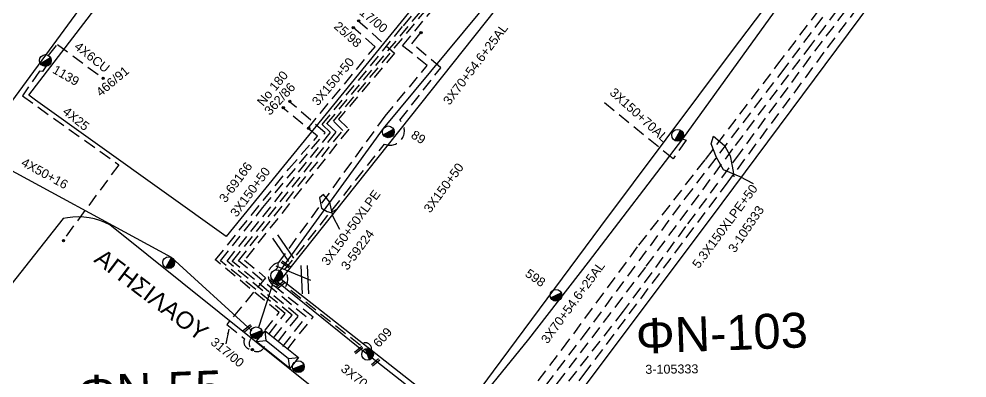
# Model space of a CAD drawing. Header units: millimetres. Extents: x 898 to 5598, y 789 to 3443.
# Drawn here: x 1073.8 to 1263.6, y 939 to 1010.9 of the extents above; entities that cross this region are included whole.
import ezdxf

# ---------------------------------------------------------------- set-up
doc = ezdxf.new("R2010")
doc.units = ezdxf.units.MM
doc.linetypes.add('DASHED', pattern=[19.05, 12.7, -6.35])
for name, color, linetype in [('Άγνωστα', 7, 'Continuous'), ('Γυμνά εναέρια ΧΤ και ΦΟΠ (3Φ)   4x50+16AL', 7, 'Continuous'), ('Επιγραφές - Σχήματα', 7, 'Continuous'), ('Καλώδια ΧΤ   3x150+50AL', 7, 'DASHED'), ('Καλώδια ΧΤ   3x150+50AL XLPE', 7, 'DASHED'), ('Καλώδια ΧΤ   3x150+50CU', 7, 'DASHED'), ('Καλώδια ΧΤ   3x150+70AL', 7, 'DASHED'), ('Καλώδια ΧΤ   3x150AL+50CU', 7, 'DASHED'), ('Καλώδια ΧΤ   4x6CU', 7, 'DASHED'), ('Μηχανική τομή', 7, 'Continuous'), ('Στύλος ΦΜ', 7, 'Continuous'), ('Στύλος ΦΜ @ 1', 7, 'Continuous'), ('Συνδέσεις', 7, 'Continuous'), ('Συνεστραμμένα ΧΤ   3x70+54.6+25 AL', 7, 'SYN_LINE'), ('Τομή', 7, 'Continuous'), ('Υποσταθμός εναέριος 2 στύλων', 7, 'Continuous'), ('Υποσταθμός πόλεως', 7, 'Continuous'), ('Υπόβαθρο ΔΕΗ', 7, 'Continuous'), ('Υπόγεια καλώδια Παροχών ΧΤ   4x25', 7, 'DASHED')]:
    doc.layers.add(name, color=color, linetype=linetype)
doc.styles.add('arial', font='arial.ttf')
doc.styles.get("Standard").update_dxf_attribs({"font": 'arial.ttf'})
doc.linetypes.add('SYN_LINE', pattern='A,0.5,-0.0001,["/\\/\\/\\/",Standard,S=0.1,R=0,X=0,Y=-0.05],-0.25', length=0.7501)
doc.dimstyles.new('ISO-25', dxfattribs={"dimtxt": 2.5, "dimasz": 2.5, "dimexe": 1.25, "dimexo": 0.625, "dimtad": 1, "dimtxsty": 'Standard', "dimcen": 2.5, "dimadec": 0, "dimazin": 0, "dimtfac": 1, "dimtmove": 0, "dimatfit": 3, "dimfxl": 1, "dimarcsym": 0})

# ---------------------------------------------------------------- blocks, each defined once
blk = doc.blocks.new('ΥΠΑΡΧΩΝ ΤΣΙΜΕΝΤΕΝΙΟΣ ΣΤΥΛΟΣ')
at = {"layer": 'Στύλος ΦΜ'}
blk.add_hatch(color=7, dxfattribs=at).paths.add_polyline_path([(-1.29, -2.28, 0.574793), (2.62, 0, 0.268822), (1.3, 2.27)])
at = {"layer": 'Στύλος ΦΜ', "color": 7}
blk.add_line((-1.29, -2.28), (1.3, 2.27), dxfattribs=at)
blk.add_circle((0, 0), 2.62, dxfattribs=at)
at = {"layer": 'Στύλος ΦΜ', "flags": 4}
for tag, p in [('ΑΡΙΘΜΟΣ', (-4.68, 8.05)), ('ΤΥΠΟΣ', (-4.91, 3.03))]:
    blk.add_attdef(tag, p, '', height=4, dxfattribs=at)
blk = doc.blocks.new('ΤΟΜΗ')
at = {"layer": 'Τομή', "ltscale": 40}
for p, q in [((-5.68, 0), (5.68, 0)), ((5.68, -2.33), (-5.68, -2.33))]:
    blk.add_line(p, q, dxfattribs=at)
blk = doc.blocks.new('ΜΗΧΑΝΙΚΗ ΤΟΜΗ')
at = {"layer": 'Μηχανική τομή', "ltscale": 40}
for p, q in [((-1.89, 0.78), (1.89, 0.78)), ((1.89, 0), (-1.89, 0))]:
    blk.add_line(p, q, dxfattribs=at)
blk = doc.blocks.new('ΥΠΟΣΤΑΘΜΟΣ ΕΝΑΕΡΙΟΣ ΕΠΙ 2 ΣΤΥΛΩΝ')
at = {"layer": 'Υποσταθμός εναέριος 2 στύλων', "linetype": 'Continuous'}
for points in [[(-11.97, -2.11, 0.574793), (-8.45, -0.07, 0.268822), (-9.64, 1.98)], [(9.68, -2.15, 0.574793), (13.19, -0.1, 0.268822), (12.01, 1.95)]]:
    blk.add_hatch(color=256, dxfattribs=at).paths.add_polyline_path(points)
for p, q in [((-11.97, -2.11), (-9.64, 1.98)), ((9.68, -2.15), (12.01, 1.95))]:
    blk.add_line(p, q, dxfattribs=at)
for centre in [(-10.81, -0.07), (10.84, -0.1)]:
    blk.add_circle(centre, 2.36, dxfattribs=at)
at = {"layer": 'Υποσταθμός πόλεως', "linetype": 'Continuous', "ltscale": 40}
blk.add_lwpolyline([(-8.57, 2.82), (8.57, 2.82), (8.57, -2.82), (-8.57, -2.82)], close=True, dxfattribs=at)
for points in [[(-5.75, 0), (-8.57, 2.82)], [(-8.57, -2.82), (-5.75, 0)], [(-5.75, 0), (5.75, 0)], [(5.75, 0), (8.57, 2.82)], [(8.57, -2.82), (5.75, 0)]]:
    blk.add_lwpolyline(points, dxfattribs=at)
at = {"layer": 'Υποσταθμός εναέριος 2 στύλων', "ltscale": 40, "flags": 1}
for tag, p in [('ΜΕΤΑΣΧΗΜΑΤΙΣΜΟΣ', (14.09, 2.51)), ('ΙΣΧΥΣ', (14.07, -0.28)), ('ΑΡΙΘΜΟΣ', (14.19, -3))]:
    blk.add_attdef(tag, p, '', height=1.8, dxfattribs=at)
blk = doc.blocks.new('_ΣΥΝΔΕΣΗ')
at = {"layer": 'Συνδέσεις', "linetype": 'SYN_LINE', "ltscale": 40}
blk.add_hatch(color=256, dxfattribs=at).paths.add_polyline_path([(0.5, -0.01, 1), (-0.5, -0.01, 1)])
at = {"layer": 'Συνδέσεις'}
blk.add_circle((0, -0.01), 0.5, dxfattribs=at)

msp = doc.modelspace()

# ---------------------------------------------------------------- linework, layer by layer
at = {"layer": 'Γυμνά εναέρια ΧΤ και ΦΟΠ (3Φ)   4x50+16AL', "color": 85, "ltscale": 40}
msp.add_lwpolyline([(1065.68, 985.4), (1088.69, 1016.75), (1113.47, 1049.43), (1143.32, 1088.67), (1168.64, 1119.35)], dxfattribs=at)
at = {"layer": 'Γυμνά εναέρια ΧΤ και ΦΟΠ (3Φ)   4x50+16AL', "color": 85}
msp.add_lwpolyline([(1120.39, 948.41), (1104.35, 963.12), (1066.13, 983.82)], dxfattribs=at)
at = {"layer": 'Επιγραφές - Σχήματα'}
for points in [[(1220.82, 977.88), (1218.18, 979.29), (1214.8, 980.7), (1213.39, 983.14), (1212.36, 985.87), (1212.83, 987.47), (1214.99, 985.59), (1216.12, 983.52), (1216.49, 981.74), (1216.77, 980.33), (1216.87, 979.29)], [(1138.01, 968.76), (1136.6, 971.39), (1136.03, 974.21), (1134.72, 975.72), (1133.97, 975.06), (1134.34, 972.99), (1135.47, 972.33), (1136.22, 972.15), (1137.44, 972.8)]]:
    msp.add_lwpolyline(points, dxfattribs=at)
at = {"layer": 'Καλώδια ΧΤ   3x150+50AL', "color": 151, "linetype": 'DASHED', "ltscale": 0.2}
msp.add_lwpolyline([(1220.86, 1078.34), (1231.68, 1069.9), (1256.39, 1051.61), (1252.68, 1046.62), (1260.38, 1040.91), (1253.02, 1030.73), (1232.16, 1003.33), (1218.15, 984.17), (1207.22, 969.31), (1194.73, 952.36), (1171.13, 922.04, 0.157205), (1171.68, 917.62), (1178.71, 910.74)], format="xyb", dxfattribs=at)
at = {"layer": 'Καλώδια ΧΤ   3x150+50AL', "color": 2, "linetype": 'DASHED', "ltscale": 0.2}
for points in [[(1131.68, 989.05), (1145.07, 1005.36), (1140.7, 1009.22)], [(1113.15, 962.62), (1113.13, 962.64), (1127.78, 980.88), (1133.58, 987.47), (1126.68, 993.08)], [(1123.05, 948.54), (1125.88, 952.07), (1113.14, 962.63)]]:
    msp.add_lwpolyline(points, dxfattribs=at)
at = {"layer": 'Καλώδια ΧΤ   3x150+50AL XLPE', "color": 7, "linetype": 'Continuous', "ltscale": 0.2}
msp.add_line((1125.22, 961.47), (1132.14, 958.59), dxfattribs=at)
at = {"layer": 'Καλώδια ΧΤ   3x150+50AL XLPE', "color": 6, "linetype": 'DASHED', "ltscale": 0.2}
msp.add_lwpolyline([(1222.38, 1075.2), (1222.48, 1075.12), (1235.07, 1065.79), (1254.82, 1051.48), (1251.16, 1046.47), (1258.68, 1040.79), (1246.71, 1024.94), (1232.4, 1005.85), (1216.63, 984.88), (1199.19, 961.22), (1182.58, 939.33), (1169.74, 922.62, 0.165334), (1169.81, 917.93), (1178.89, 909.11)], format="xyb", dxfattribs=at)
at = {"layer": 'Καλώδια ΧΤ   3x150+50AL XLPE', "color": 62, "linetype": 'DASHED', "ltscale": 0.2}
msp.add_lwpolyline([(1273.26, 1075.81, -0.326468), (1273.38, 1073.43), (1272.58, 1072.45), (1271.66, 1071.4), (1256.77, 1053.05), (1257.97, 1052.07), (1254.12, 1046.86), (1262.37, 1040.89), (1262.24, 1040.69), (1234.91, 1004.25), (1215.66, 978.26), (1187.4, 940.46), (1173.42, 921.66, 0.415055), (1173.12, 919.74), (1178.51, 915.15, -0.405239), (1181.03, 914.7), (1181.91, 915.74)], format="xyb", dxfattribs=at)
at = {"layer": 'Καλώδια ΧΤ   3x150+50AL XLPE', "color": 2, "linetype": 'DASHED', "ltscale": 0.2}
msp.add_lwpolyline([(1167.67, 922.35), (1186.59, 947.11), (1207.17, 974.96), (1226.34, 1000.08), (1254.05, 1037.1), (1256.45, 1040.31), (1250.78, 1044.55)], dxfattribs=at)
at = {"layer": 'Καλώδια ΧΤ   3x150+50AL XLPE', "color": 30, "linetype": 'DASHED', "ltscale": 0.2}
for points in [[(1166.21, 923.25), (1182.57, 944.79), (1197.89, 965.61), (1211.18, 982.75), (1225.52, 1001.57), (1245.49, 1028.05), (1254.13, 1040.02)], [(1141.65, 1010.61), (1148.98, 1004.04), (1137.74, 990.83), (1139.81, 988.87), (1118.93, 962.59), (1123.17, 959.08), (1115.4, 949.69), (1118.95, 946.85)], [(1152.44, 1005.96), (1154.15, 1008.02)]]:
    msp.add_lwpolyline(points, dxfattribs=at)
at = {"layer": 'Καλώδια ΧΤ   3x150+50AL XLPE', "color": 27, "linetype": 'DASHED', "ltscale": 0.2}
msp.add_lwpolyline([(1126.62, 945.32), (1131.26, 951.22), (1117.72, 962.48), (1117.72, 962.48), (1138.6, 988.56), (1136.73, 990.41), (1169.51, 1029.85), (1159.1, 1037.55)], dxfattribs=at)
at = {"layer": 'Καλώδια ΧΤ   3x150+50AL XLPE', "color": 173, "linetype": 'DASHED', "ltscale": 0.2}
for points in [[(1135.45, 989.9), (1168.48, 1029.53), (1158.36, 1036.96)], [(1116.56, 962.32), (1116.55, 962.39), (1137.28, 988.23), (1135.45, 989.95)], [(1125.72, 946.34), (1129.69, 951.38), (1116.53, 962.35)]]:
    msp.add_lwpolyline(points, dxfattribs=at)
at = {"layer": 'Καλώδια ΧΤ   3x150+50AL XLPE', "color": 5, "linetype": 'DASHED', "ltscale": 0.2}
msp.add_lwpolyline([(1134.43, 973.99), (1147.07, 991.42), (1155.49, 1001.58), (1150.59, 1005.57), (1170.85, 1029.91)], dxfattribs=at)
at = {"layer": 'Καλώδια ΧΤ   3x150+50AL XLPE', "color": 30, "linetype": 'DASHED', "ltscale": 0.2}
msp.add_lwpolyline([(1142.16, 945.5), (1127.19, 957.3, 0.309781), (1126.97, 960.63), (1146.95, 985.83, 0.828412), (1150.04, 990.62), (1158.21, 1001.13), (1152.47, 1006.04)], format="xyb", dxfattribs=at)
at = {"layer": 'Καλώδια ΧΤ   3x150+50AL XLPE', "color": 5, "linetype": 'DASHED', "ltscale": 0.2}
for points in [[(1125.07, 960.63, 0.35811), (1125.63, 961.85), (1134.43, 973.99)], [(1127.58, 944.84), (1132.66, 951.16), (1124.85, 957.43, -0.690645), (1125.8, 962.08)]]:
    msp.add_lwpolyline(points, format="xyb", dxfattribs=at)
at = {"layer": 'Καλώδια ΧΤ   3x150+50AL XLPE', "color": 30, "linetype": 'DASHED', "ltscale": 0.2}
for centre, radius, start, end in [((1121.45, 945.85), 1.58, 111.4198, 340.4287), ((1120.33, 946.23), 1.52, 155.891, 270.7339), ((1143.16, 944.82), 1.21, 349.5335, 145.9199)]:
    msp.add_arc(centre, radius, start, end, dxfattribs=at)
at = {"layer": 'Καλώδια ΧΤ   3x150+50CU', "color": 133, "linetype": 'DASHED', "ltscale": 0.2}
for points in [[(1115.45, 962.37), (1115.44, 962.39), (1136.16, 988.19), (1134.47, 989.76), (1150.74, 1009.57), (1167.14, 1029.12), (1157.57, 1036.15)], [(1124.84, 947.1), (1128.45, 951.6), (1115.44, 962.39)]]:
    msp.add_lwpolyline(points, dxfattribs=at)
at = {"layer": 'Καλώδια ΧΤ   3x150+50CU', "color": 1, "linetype": 'DASHED', "ltscale": 0.2}
msp.add_lwpolyline([(1123.85, 947.84), (1127.11, 951.89), (1114.14, 962.45), (1114.14, 962.45), (1122.64, 973.16), (1135.07, 988.13), (1127.97, 994.35)], dxfattribs=at)
at = {"layer": 'Καλώδια ΧΤ   3x150+70AL', "color": 2, "ltscale": 0.2}
msp.add_lwpolyline([(1206.54, 986.89), (1207.31, 986.62), (1204.72, 982.88), (1190.4, 994.61)], dxfattribs=at)
at = {"layer": 'Καλώδια ΧΤ   4x6CU', "color": 85, "ltscale": 0.2}
msp.add_lwpolyline([(1079.68, 1003.61), (1081.48, 1005.82), (1090.57, 999.11)], dxfattribs=at)
at = {"layer": 'Συνεστραμμένα ΧΤ   3x70+54.6+25 AL', "color": 2, "linetype": 'SYN_LINE', "ltscale": 11}
msp.add_lwpolyline([(1248.08, 1044.49), (1224.96, 1012.35), (1206.58, 986.93), (1187.7, 962.16), (1175.79, 946.74), (1162.27, 930.09)], dxfattribs=at)
at = {"layer": 'Συνεστραμμένα ΧΤ   3x70+54.6+25 AL', "color": 151, "linetype": 'SYN_LINE', "ltscale": 20}
msp.add_lwpolyline([(1125.38, 959.49), (1146.76, 989), (1169.01, 1015.85)], dxfattribs=at)
at = {"layer": 'Συνεστραμμένα ΧΤ   3x70+54.6+25 AL', "color": 30, "linetype": 'SYN_LINE', "ltscale": 10}
msp.add_lwpolyline([(1121.82, 949.14), (1124.8, 958.47)], dxfattribs=at)
at = {"layer": 'Συνεστραμμένα ΧΤ   3x70+54.6+25 AL', "color": 30, "ltscale": 11}
for points in [[(1141.69, 945.17), (1125.38, 958.31)], [(1160.69, 930.2), (1141.69, 945.17)]]:
    msp.add_lwpolyline(points, dxfattribs=at)
at = {"layer": 'Υπόβαθρο ΔΕΗ', "color": 7}
for points in [[(1217.4, 883.84), (1258.06, 907.9), (1296.46, 941.89), (1348.44, 989.01), (1392.36, 1027.63), (1424.19, 1055.89), (1451.52, 1080.38), (1410.56, 1117.33), (1379.29, 1146.8), (1357.64, 1166.67), (1265.06, 1042.05), (1214.5, 974.04), (1173.94, 919.84), (1187.22, 908.54), (1190.47, 880.73), (1217.4, 883.84)], [(1126.29, 958.69), (1182.2, 1029.21), (1205.95, 1059.96), (1214.32, 1070.94), (1246.88, 1045.54), (1246.86, 1044.68), (1216.32, 1004.32), (1190.19, 969.31), (1168.72, 940.34), (1161.71, 930.89), (1126.29, 958.69)]]:
    msp.add_lwpolyline(points, dxfattribs=at)
msp.add_lwpolyline([(1075.77, 995.68), (1104.37, 1033.07), (1130.67, 1067.67), (1159.76, 1106.16), (1163.08, 1110.23), (1163.96, 1110.27), (1202.66, 1079.47), (1203.2, 1079.03, -0.35683), (1203.74, 1076.52), (1156.8, 1018.34), (1115.25, 967.35), (1077.1, 994.64), (1075.77, 995.68)], format="xyb", dxfattribs=at)
at = {"layer": 'Υπόβαθρο ΔΕΗ', "color": 0}
msp.add_lwpolyline([(1024.9, 896.67, 0.146746), (1023.31, 890.87, 0.338442), (1025.61, 888.01), (1176.65, 880.96), (1176.85, 880.94), (1176.91, 901.14), (1157.63, 916.95), (1091.97, 969.66, 0.164345), (1083.49, 971.08), (1082.66, 970.95), (1072.2, 957.68)], format="xyb", close=True, dxfattribs=at)
at = {"layer": 'Υπόγεια καλώδια Παροχών ΧΤ   4x25', "color": 85, "ltscale": 0.2}
msp.add_lwpolyline([(1079.15, 1001.42), (1078.52, 1000.39), (1077.88, 1000.43), (1074.48, 995.5), (1093.79, 981.71), (1082.49, 966.42)], dxfattribs=at)

# ---------------------------------------------------------------- block references
at = {"layer": 'Μηχανική τομή'}
for p, xscale, yscale, zscale, rotation in [((1127.05, 961.57), 0.4999999999999998, 0.4999999999999998, 0.4999999999999998, 324.6353855541657), ((1124.68, 958.04), 0.4999999999999998, 0.4999999999999998, 0.4999999999999998, 324.6353855541657), ((1126.33, 957.52), 0.4999999999999998, 0.4999999999999998, 0.4999999999999998, 39.23110406698056), ((1119.64, 948.79), 0.4999999999999998, 0.4999999999999998, 0.4999999999999998, 39.23110406698056), ((1141.91, 944.43), 0.4999999999999998, 0.4999999999999998, 0.4999999999999998, 39.23110406698056), ((1145.31, 941.98), 0.4999999999999997, 0.4999999999999997, 0.4999999999999997, 39.71991383790057)]:
    msp.add_blockref('ΜΗΧΑΝΙΚΗ ΤΟΜΗ', p, dxfattribs=dict(at, xscale=xscale, yscale=yscale, zscale=zscale, rotation=rotation))
at = {"layer": 'Στύλος ΦΜ @ 1', "ltscale": 40}
ref = msp.add_blockref('ΥΠΑΡΧΩΝ ΤΣΙΜΕΝΤΕΝΙΟΣ ΣΤΥΛΟΣ', (1079.09, 1002.59), dxfattribs=dict(at, xscale=0.4499999999998181, yscale=0.4499999999998181, zscale=0.4499999999998181, rotation=330.0199831919481))
ref.add_attrib('ΤΥΠΟΣ', '1139', (1080.34, 1000.23), dxfattribs={"layer": 'Στύλος ΦΜ', "height": 1.8, "rotation": 330.02, "flags": 4})
ref = msp.add_blockref('ΥΠΑΡΧΩΝ ΤΣΙΜΕΝΤΕΝΙΟΣ ΣΤΥΛΟΣ', (1147.72, 988.3), dxfattribs=dict(at, xscale=0.4499999999998181, yscale=0.4499999999998181, zscale=0.4499999999998181, rotation=327.9803966703122))
ref.add_attrib('ΤΥΠΟΣ', '89', (1152.09, 987.22), dxfattribs={"layer": 'Στύλος ΦΜ', "height": 1.8, "rotation": 327.9804, "flags": 4})
at = {"layer": 'Στύλος ΦΜ @ 1', "ltscale": 40, "xscale": 0.4499999999998181, "yscale": 0.4499999999998181, "zscale": 0.4499999999998181}
for p in [(1205.63, 987.62), (1103.77, 962.1), (1125.38, 959.49)]:
    msp.add_blockref('ΥΠΑΡΧΩΝ ΤΣΙΜΕΝΤΕΝΙΟΣ ΣΤΥΛΟΣ', p, dxfattribs=at)
at = {"layer": 'Στύλος ΦΜ @ 1', "ltscale": 40}
ref = msp.add_blockref('ΥΠΑΡΧΩΝ ΤΣΙΜΕΝΤΕΝΙΟΣ ΣΤΥΛΟΣ', (1181.28, 955.55), dxfattribs=dict(at, xscale=0.4499999999998181, yscale=0.4499999999998181, zscale=0.4499999999998181, rotation=325.13887987941))
ref.add_attrib('ΤΥΠΟΣ', '598', (1174.94, 959.51), dxfattribs={"layer": 'Στύλος ΦΜ', "height": 1.8, "rotation": 325.1389, "flags": 4})
ref = msp.add_blockref('ΥΠΑΡΧΩΝ ΤΣΙΜΕΝΤΕΝΙΟΣ ΣΤΥΛΟΣ', (1143.57, 943.72), dxfattribs=dict(at, xscale=0.4499999999998181, yscale=0.4499999999998181, zscale=0.4499999999998181, rotation=48.66127361916319))
ref.add_attrib('ΤΥΠΟΣ', '609', (1145.86, 944.95), dxfattribs={"layer": 'Στύλος ΦΜ', "height": 1.8, "rotation": 48.6613, "flags": 4})
at = {"layer": 'Συνδέσεις', "xscale": 0.4499999999999886, "yscale": 0.4499999999999886, "zscale": 0.4499999999999886}
for p in [(1141.79, 1010.56), (1140.71, 1009.18), (1154.27, 1008.17), (1090.65, 999.04), (1128.01, 994.43), (1126.71, 993.16), (1131.78, 988.99), (1082.71, 966.52), (1120.52, 944.68)]:
    msp.add_blockref('_ΣΥΝΔΕΣΗ', p, dxfattribs=at)
at = {"layer": 'Τομή', "xscale": 0.4999999999999998, "yscale": 0.4999999999999998, "zscale": 0.4999999999999998}
for p, rotation in [((1126.2, 964.66), 124.4408899565423), ((1131.59, 958.71), 272.5712354806622)]:
    msp.add_blockref('ΤΟΜΗ', p, dxfattribs=dict(at, rotation=rotation))
at = {"layer": 'Υποσταθμός εναέριος 2 στύλων', "xscale": 0.5, "yscale": 0.5, "zscale": 0.5, "rotation": 321.2453156599929}
msp.add_blockref('ΥΠΟΣΤΑΘΜΟΣ ΕΝΑΕΡΙΟΣ ΕΠΙ 2 ΣΤΥΛΩΝ', (1125.53, 944.68), dxfattribs=at)

# ---------------------------------------------------------------- texts
at = {"ltscale": 40, "char_height": 7, "width": 94.4586, "attachment_point": 1, "rotation": 2.1857, "style": 'arial'}
for s, insert in [('ΦN-103', (1197.13, 950.83)), ('ΦN-55', (1085.41, 939.45))]:
    msp.add_mtext(s, dxfattribs=dict(at, insert=insert))
at = {"layer": 'Άγνωστα', "ltscale": 40, "attachment_point": 1, "style": 'arial'}
for s, insert, char_height, width, rotation in [('317/00', (1141.85, 1014.29), 1.8, 7.1535, 320.4163), ('25/98', (1137.87, 1010.58), 1.8, 7.1535, 318.2566), ('3X150+50', (1132.26, 994.54), 1.8, 31.6072, 50.1068), ('466/91', (1089, 996.64), 1.8, 7.1535, 40.254), ('362/86', (1122.71, 992.71), 1.8, 7.1535, 47.1617), ('4X50+16', (1074.94, 983.2), 1.8, 31.6072, 331.3141), ('3-69166', (1113.7, 975.03), 1.8, 31.6072, 53.6813), ('3X150+50', (1115.93, 972.14), 1.8, 31.6072, 53.6813), ('3X150+50', (1154.65, 972.97), 1.8, 31.6072, 53.6813), ('5.3X150XLPE+50', (1208.4, 961.85), 1.8, 31.6072, 53.5486), ('3-105333', (1215.61, 964.93), 1.8, 7.1535, 55.94), ('3-59224', (1138.1, 961.5), 1.8, 31.6072, 53.6813), ('\\pt3.4209;ΑΓΗΣΙΛΑΟΥ', (1090.69, 965.12), 3.4209, 23.242, 322.7936), ('317/00', (1113.14, 947.28), 1.8, 7.1535, 320.4163), ('3X70+54.6+25', (1139.17, 941.93), 1.8, 31.6072, 321.7649), ('\\pt1.8;3-105333', (1199.15, 941.61), 1.8, 7.1535, 0.5975)]:
    msp.add_mtext(s, dxfattribs=dict(at, insert=insert, char_height=char_height, width=width, rotation=rotation))
at = {"layer": 'Άγνωστα', "ltscale": 40, "insert": (1121.27, 994.45), "char_height": 1.8, "attachment_point": 1, "rotation": 50.7401, "style": 'arial'}
msp.add_mtext('No 180', dxfattribs=at)
at = {"layer": 'Καλώδια ΧΤ   3x150+70AL', "ltscale": 0.2, "insert": (1193.09, 997.29), "char_height": 1.8, "width": 31.6072, "attachment_point": 1, "rotation": 317.853, "style": 'arial'}
msp.add_mtext('3X150+70AL', dxfattribs=at)
at = {"layer": 'Καλώδια ΧΤ   3x150AL+50CU', "ltscale": 0.2, "insert": (1134.17, 962.4), "char_height": 1.8, "width": 31.6072, "attachment_point": 1, "rotation": 53.6813, "style": 'arial'}
msp.add_mtext('3X150+50XLPE', dxfattribs=at)
at = {"layer": 'Καλώδια ΧΤ   4x6CU', "ltscale": 0.2, "insert": (1085.85, 1006.51), "char_height": 1.8, "width": 31.6072, "attachment_point": 1, "rotation": 321.1475, "style": 'arial'}
msp.add_mtext('4X6CU', dxfattribs=at)
at = {"layer": 'Συνεστραμμένα ΧΤ   3x70+54.6+25 AL', "ltscale": 20, "char_height": 1.8, "width": 31.6072, "attachment_point": 1, "style": 'arial'}
for insert, rotation in [((1158.54, 994.6), 52.8072), ((1178.14, 946.77), 53.6813)]:
    msp.add_mtext('3X70+54.6+25AL', dxfattribs=dict(at, insert=insert, rotation=rotation))
at = {"layer": 'Υπόγεια καλώδια Παροχών ΧΤ   4x25', "ltscale": 0.2, "insert": (1083.51, 993.47), "char_height": 1.8, "width": 31.6072, "attachment_point": 1, "rotation": 321.1475, "style": 'arial'}
msp.add_mtext('4X25', dxfattribs=at)

# ---------------------------------------------------------------- leaders
at = {"layer": 'Επιγραφές - Σχήματα', "ltscale": 40}
msp.add_leader([(1115.79, 948.77), (1115.2, 945.83)], dimstyle='ISO-25', override={"dimasz": 1, "dimtad": 0}, dxfattribs=at)

doc.saveas('drawing.dxf')
